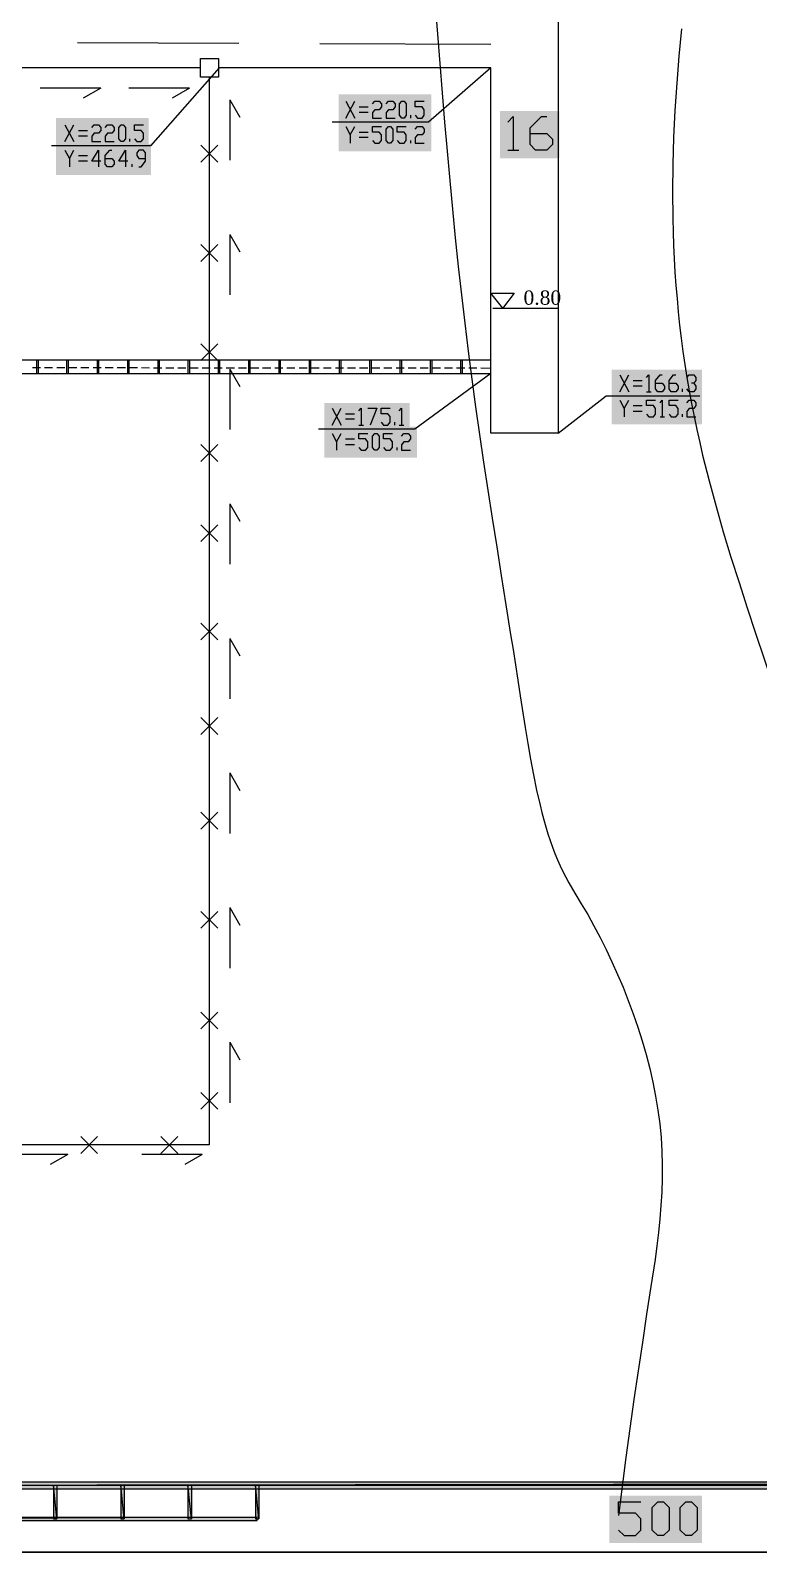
# Model space of a CAD drawing. Header units: inches. Extents: x 0 to 841, y 0 to 594.
# Drawn here: x 436.8 to 545, y 0 to 226.1 of the extents above; entities that cross this region are included whole.
import ezdxf

# ---------------------------------------------------------------- set-up
doc = ezdxf.new("R2010")
doc.units = ezdxf.units.IN
doc.header["$MEASUREMENT"] = 0
doc.layers.add('PDF_几何图形', color=7, linetype='Continuous')
doc.layers.add('PDF_文字', color=7, linetype='Continuous')
doc.layers.add('PDF_实体填充', color=7, linetype='Continuous', true_color=0xffffff)
doc.styles.add('PDF Times New Roman', font='times.ttf')

msp = doc.modelspace()

# ---------------------------------------------------------------- hatches: boundary and pattern name
at = {"layer": 'PDF_几何图形', "true_color": 0xffffff, "transparency": 33554559}
h = msp.add_hatch(color=7, dxfattribs=at)
h.paths.add_polyline_path([(25, 584.48), (25, 583.46), (831.49, 584.48)])
h.paths.add_polyline_path([(25, 583.46), (831.49, 584.48), (830.47, 583.46)])
h.paths.add_polyline_path([(831.49, 584.48), (830.47, 583.46), (831.49, 9.48)])
h.paths.add_polyline_path([(830.47, 583.46), (831.49, 9.48), (830.47, 10.5)])
h.paths.add_polyline_path([(831.49, 9.48), (830.47, 10.5), (24.49, 9.48)])
h.paths.add_polyline_path([(830.47, 10.5), (24.49, 9.48), (25.48, 10.5)])
h.paths.add_polyline_path([(24.49, 9.48), (25.48, 10.5), (24.49, 584.48)])
h.paths.add_polyline_path([(25.48, 10.5), (24.49, 584.48), (25.48, 583.46)])
h.paths.add_polyline_path([(24.49, 584.48), (25.48, 583.46), (410.49, 584.48)])
h.paths.add_polyline_path([(25.48, 583.46), (410.49, 584.48), (410.49, 583.46)])
h = msp.add_hatch(color=7, dxfattribs=at)
h.paths.add_polyline_path([(440.25, 5), (440.73, 5), (440.25, 9.99)])
h.paths.add_polyline_path([(440.73, 5), (440.25, 9.99), (440.73, 9.99)])
h = msp.add_hatch(color=7, dxfattribs=at)
h.paths.add_polyline_path([(450.24, 5), (450.74, 5), (450.24, 9.99)])
h.paths.add_polyline_path([(450.74, 5), (450.24, 9.99), (450.74, 9.99)])
h = msp.add_hatch(color=7, dxfattribs=at)
h.paths.add_polyline_path([(460.23, 5), (460.73, 5), (460.23, 9.99)])
h.paths.add_polyline_path([(460.73, 5), (460.23, 9.99), (460.73, 9.99)])
h = msp.add_hatch(color=7, dxfattribs=at)
h.paths.add_polyline_path([(470.24, 5), (470.73, 5), (470.24, 9.99)])
h.paths.add_polyline_path([(470.73, 5), (470.24, 9.99), (470.73, 9.99)])
h = msp.add_hatch(color=7, dxfattribs=at)
h.paths.add_polyline_path([(470.49, 4.74), (470.49, 5.25), (370.48, 4.74)])
h.paths.add_polyline_path([(470.49, 5.25), (370.48, 4.74), (370.48, 5.25)])
h = msp.add_hatch(color=7, dxfattribs=at)
h.paths.add_polyline_path([(840.89, 0.08), (0.08, 0.08), (840.97, 0)])
h.paths.add_polyline_path([(0.08, 0.08), (840.97, 0), (0, 0)])
at = {"layer": 'PDF_实体填充', "transparency": 33554559}
for points in [[(482.6, 211.67), (496.36, 211.67), (496.36, 216.61), (482.6, 216.61)], [(440.62, 208.49), (454.38, 208.49), (454.38, 213.08), (440.62, 213.08)], [(482.6, 208.14), (496.36, 208.14), (496.36, 212.72), (482.6, 212.72)], [(506.59, 207.08), (515.41, 207.08), (515.41, 214.14), (506.59, 214.14)], [(440.62, 204.61), (454.73, 204.61), (454.73, 209.2), (440.62, 209.2)], [(523.17, 171.1), (536.57, 171.1), (536.57, 175.68), (523.17, 175.68)], [(523.17, 167.57), (536.57, 167.57), (536.57, 172.16), (523.17, 172.16)], [(480.48, 166.16), (493.18, 166.16), (493.18, 170.74), (480.48, 170.74)], [(480.48, 162.63), (494.24, 162.63), (494.24, 167.22), (480.48, 167.22)], [(522.82, 1.41), (536.57, 1.41), (536.57, 8.47), (522.82, 8.47)]]:
    msp.add_hatch(color=7, dxfattribs=at).paths.add_polyline_path(points, flags=16)

# ---------------------------------------------------------------- linework, layer by layer
at = {"layer": 'PDF_几何图形'}
for p, q in [((515.22, 242.8), (515.22, 166.29)), ((467.8, 224.16), (443.8, 224.26)), ((505.23, 224.01), (479.81, 224.11)), ((462.09, 220.51), (430.45, 220.51)), ((464.84, 220.51), (454.66, 208.94)), ((505.23, 220.51), (464.84, 220.51)), ((505.23, 220.51), (495.98, 212.45)), ((505.23, 166.29), (505.23, 220.51)), ((447.27, 217.51), (438.28, 217.51)), ((447.27, 217.51), (444.67, 216.01)), ((460.46, 217.51), (451.46, 217.51)), ((460.46, 217.51), (457.86, 216.01)), ((466.45, 215.79), (466.45, 206.8)), ((466.45, 215.79), (467.95, 213.19)), ((483.66, 213.06), (484.99, 215.56)), ((483.66, 215.56), (484.99, 213.06)), ((485.67, 214.74), (487, 214.74)), ((487, 213.91), (485.67, 213.91)), ((493.33, 213.06), (493.33, 213.49)), ((441.94, 209.57), (443.27, 212.07)), ((441.94, 212.07), (443.27, 209.57)), ((443.95, 211.24), (445.28, 211.24)), ((445.28, 210.4), (443.95, 210.4)), ((495.98, 212.45), (481.67, 212.45)), ((484.34, 210.57), (484.99, 211.81)), ((485.67, 210.99), (487, 210.99)), ((454.66, 208.94), (439.95, 208.94)), ((442.62, 207.07), (443.27, 208.32)), ((451.61, 209.57), (451.61, 209.99)), ((487, 210.16), (485.67, 210.16)), ((493.33, 209.32), (493.33, 209.74)), ((507.72, 208.28), (509.38, 208.28)), ((443.95, 207.5), (445.28, 207.5)), ((445.28, 206.65), (443.95, 206.65)), ((451.95, 205.82), (451.95, 206.23)), ((466.45, 195.79), (466.45, 186.8)), ((466.45, 195.79), (467.95, 193.19)), ((466.45, 195.79), (466.45, 186.8)), ((466.45, 195.79), (467.95, 193.19)), ((505.18, 187.07), (506.96, 184.85)), ((505.35, 187.07), (508.66, 187.07)), ((508.66, 187.07), (506.96, 184.76)), ((505.52, 184.85), (515.2, 184.85)), ((505.23, 177.12), (385.91, 177.12)), ((437.75, 177.14), (437.75, 175.13)), ((437.98, 177.14), (437.98, 175.13)), ((442.19, 177.14), (442.19, 175.13)), ((442.43, 177.14), (442.43, 175.13)), ((446.72, 177.14), (446.72, 175.13)), ((446.96, 177.14), (446.96, 175.13)), ((451.23, 177.14), (451.23, 175.13)), ((451.44, 177.14), (451.44, 175.13)), ((455.76, 177.14), (455.76, 175.13)), ((455.97, 177.14), (455.97, 175.13)), ((460.21, 177.14), (460.21, 175.13)), ((460.44, 177.14), (460.44, 175.13)), ((464.71, 177.14), (464.71, 175.13)), ((464.93, 177.14), (464.93, 175.13)), ((469.2, 177.14), (469.2, 175.13)), ((469.43, 177.14), (469.43, 175.13)), ((473.71, 177.14), (473.71, 175.13)), ((473.94, 177.14), (473.94, 175.13)), ((478.22, 177.14), (478.22, 175.13)), ((478.43, 177.14), (478.43, 175.13)), ((482.71, 177.14), (482.71, 175.13)), ((482.94, 177.14), (482.94, 175.13)), ((487.21, 177.14), (487.21, 175.13)), ((487.45, 177.14), (487.45, 175.13)), ((491.72, 177.14), (491.72, 175.13)), ((491.93, 177.14), (491.93, 175.13)), ((496.21, 177.14), (496.21, 175.13)), ((496.44, 177.14), (496.44, 175.13)), ((500.72, 177.14), (500.72, 175.13)), ((500.95, 177.14), (500.95, 175.13)), ((385.91, 175.13), (505.23, 175.13)), ((437.13, 176), (438.32, 176)), ((438.93, 176), (440.12, 176)), ((440.73, 176), (441.92, 176)), ((442.53, 176), (443.72, 176)), ((444.33, 176), (445.52, 176)), ((446.13, 176), (447.32, 176)), ((447.93, 176), (449.14, 176)), ((449.73, 176), (450.93, 176)), ((451.53, 176), (452.73, 176)), ((453.33, 176), (454.53, 175.98)), ((455.13, 175.98), (456.33, 175.98)), ((456.92, 175.98), (458.13, 175.98)), ((458.72, 175.98), (459.93, 175.98)), ((460.52, 175.98), (461.73, 175.98)), ((462.32, 175.98), (463.53, 175.98)), ((464.12, 175.98), (465.33, 175.98)), ((465.92, 175.98), (467.13, 175.98)), ((466.45, 175.79), (466.45, 166.79)), ((466.45, 175.79), (467.95, 173.19)), ((467.72, 175.98), (468.93, 175.98)), ((469.52, 175.98), (470.73, 175.98)), ((471.32, 175.98), (472.52, 175.98)), ((473.12, 175.98), (474.32, 175.98)), ((474.92, 175.98), (476.12, 175.98)), ((476.72, 175.98), (477.92, 175.98)), ((478.51, 175.98), (479.72, 175.96)), ((480.34, 175.96), (481.52, 175.96)), ((482.13, 175.96), (483.32, 175.96)), ((483.93, 175.96), (485.12, 175.96)), ((485.73, 175.96), (486.92, 175.96)), ((487.53, 175.96), (488.72, 175.96)), ((489.33, 175.96), (490.52, 175.96)), ((491.13, 175.96), (492.32, 175.96)), ((492.93, 175.96), (494.11, 175.96)), ((505.23, 175.13), (493.95, 166.86)), ((494.73, 175.96), (495.93, 175.96)), ((496.53, 175.96), (497.73, 175.96)), ((498.33, 175.96), (499.53, 175.96)), ((500.13, 175.96), (501.33, 175.96)), ((501.93, 175.96), (503.13, 175.96)), ((503.72, 175.96), (505.23, 175.94)), ((524.36, 172.42), (525.7, 174.92)), ((524.36, 174.92), (525.7, 172.42)), ((526.35, 174.1), (527.68, 174.1)), ((527.68, 173.27), (526.35, 173.27)), ((528.36, 172.42), (529.02, 172.42)), ((533.7, 172.42), (533.7, 172.85)), ((481.63, 167.47), (482.96, 169.97)), ((481.63, 169.97), (482.96, 167.47)), ((515.22, 166.29), (522.35, 171.81)), ((522.35, 171.81), (536.28, 171.81)), ((525.02, 169.93), (525.7, 171.17)), ((526.35, 170.35), (527.68, 170.35)), ((483.62, 169.14), (484.95, 169.14)), ((484.95, 168.32), (483.62, 168.32)), ((485.63, 167.47), (486.28, 167.47)), ((490.96, 167.47), (490.96, 167.89)), ((491.62, 167.47), (492.29, 167.47)), ((527.68, 169.5), (526.35, 169.5)), ((530.35, 168.68), (531.03, 168.68)), ((533.7, 168.68), (533.7, 169.1)), ((493.95, 166.86), (479.62, 166.86)), ((482.28, 164.97), (482.96, 166.22)), ((483.62, 165.4), (484.95, 165.4)), ((515.22, 166.29), (505.23, 166.29)), ((484.95, 164.55), (483.62, 164.55)), ((491.28, 163.72), (491.28, 164.15)), ((466.45, 155.79), (466.45, 146.79)), ((466.45, 155.79), (467.95, 153.2)), ((466.45, 135.78), (466.45, 126.79)), ((466.45, 135.78), (467.95, 133.2)), ((466.45, 115.8), (466.45, 106.79)), ((466.45, 115.8), (467.95, 113.2)), ((466.45, 95.8), (466.45, 86.8)), ((466.45, 95.8), (467.95, 93.2)), ((466.45, 75.8), (466.45, 66.8)), ((466.45, 75.8), (467.95, 73.19)), ((442.36, 59.12), (433.37, 59.12)), ((442.36, 59.12), (439.76, 57.62)), ((462.36, 59.12), (453.37, 59.12)), ((462.36, 59.12), (459.76, 57.62))]:
    msp.add_line(p, q, dxfattribs=at)
at = {"layer": 'PDF_几何图形', "color": 1, "true_color": 0xff0000}
for p, q in [((463.4, 219.12), (463.4, 60.54)), ((464.65, 209.02), (462.15, 206.52)), ((464.65, 206.52), (462.15, 209.02)), ((464.65, 194.27), (462.15, 191.77)), ((464.65, 191.77), (462.15, 194.27)), ((464.65, 194.27), (462.15, 191.77)), ((464.65, 191.77), (462.15, 194.27)), ((464.65, 179.54), (462.15, 177.04)), ((464.65, 177.04), (462.15, 179.54)), ((464.65, 164.57), (462.15, 162.07)), ((464.65, 162.07), (462.15, 164.57)), ((464.65, 152.65), (462.15, 150.16)), ((464.65, 150.16), (462.15, 152.65)), ((464.65, 138.05), (462.15, 135.55)), ((464.65, 135.55), (462.15, 138.05)), ((464.65, 124.02), (462.15, 121.52)), ((464.65, 121.52), (462.15, 124.02)), ((464.65, 109.98), (462.15, 107.46)), ((464.65, 107.46), (462.15, 109.98)), ((464.65, 95.23), (462.15, 92.73)), ((464.65, 92.73), (462.15, 95.23)), ((464.65, 80.26), (462.15, 77.77)), ((464.65, 77.77), (462.15, 80.26)), ((464.65, 68.35), (462.15, 65.85)), ((464.65, 65.85), (462.15, 68.35)), ((444.29, 61.79), (446.79, 59.29)), ((446.79, 61.79), (444.29, 59.29)), ((456.21, 61.79), (458.7, 59.29)), ((458.7, 61.79), (456.21, 59.29)), ((463.4, 60.54), (63.42, 60.54))]:
    msp.add_line(p, q, dxfattribs=at)
at = {"layer": 'PDF_几何图形', "color": 2, "true_color": 0xffff00}
msp.add_line((25, 9.99), (636.31, 9.99), dxfattribs=at)
at = {"layer": 'PDF_几何图形', "color": 5, "true_color": 0x0000ff}
for points in [[(496.97, 229.87), (497.65, 221.15), (498.35, 212.47), (498.73, 208.13), (499.11, 203.81), (499.51, 199.54), (499.94, 195.26), (500.38, 191.01), (500.85, 186.8), (501.35, 182.6), (501.86, 178.43), (502.39, 174.31), (502.96, 170.18), (503.55, 166.07), (504.15, 161.95), (504.78, 157.8), (505.42, 153.63), (506.09, 149.39), (506.77, 145.12), (507.45, 140.78), (508.15, 136.36), (508.51, 134.11), (508.87, 131.85), (509.23, 129.56), (509.59, 127.23), (510.33, 122.53), (510.71, 120.18), (511.11, 117.83), (511.56, 115.51), (512.02, 113.22), (512.53, 111), (512.8, 109.92), (513.1, 108.84), (513.4, 107.8), (513.69, 106.76), (514.03, 105.77), (514.37, 104.78), (514.73, 103.82), (515.11, 102.91), (515.49, 102), (515.92, 101.16), (516.34, 100.33), (516.78, 99.5), (517.69, 97.94), (518.65, 96.37), (519.6, 94.76), (520.53, 93.09), (521.44, 91.36), (522.33, 89.58), (523.2, 87.76), (524.04, 85.87), (524.85, 83.97), (525.61, 82.02), (526.35, 80.03), (527.05, 78.04), (527.68, 76.01), (528.28, 73.98), (528.81, 71.92), (529.27, 69.85), (529.7, 67.8), (530.03, 65.72), (530.31, 63.67), (530.5, 61.64), (530.63, 59.61), (530.69, 57.57), (530.67, 55.56), (530.61, 53.55), (530.48, 51.56), (530.31, 49.55), (530.12, 47.56), (529.87, 45.55), (529.61, 43.54), (529, 39.5), (528.36, 35.39), (527.73, 31.22), (527.09, 27.01), (526.46, 22.73), (525.86, 18.44), (525.27, 14.12), (524.72, 9.8), (524.19, 5.5)], [(533.55, 226.31), (533.15, 222.27), (532.83, 218.23), (532.55, 214.21), (532.36, 210.18), (532.24, 206.16), (532.19, 202.14), (532.24, 198.16), (532.28, 196.15), (532.36, 194.16), (532.45, 192.19), (532.55, 190.2), (532.7, 188.21), (532.87, 186.25), (533.04, 184.28), (533.25, 182.31), (533.48, 180.36), (533.74, 178.41), (534.03, 176.47), (534.33, 174.52), (534.67, 172.57), (535.03, 170.65), (535.41, 168.72), (535.81, 166.81), (536.24, 164.89), (536.68, 162.98), (537.65, 159.17), (538.67, 155.38), (539.75, 151.62), (540.89, 147.85), (542.08, 144.08), (543.28, 140.34), (544.53, 136.57), (547.07, 129.07)]]:
    msp.add_lwpolyline(points, dxfattribs=at)
at = {"layer": 'PDF_几何图形'}
for points in [[(464.76, 219.12), (462.09, 219.12), (462.09, 221.91), (464.76, 221.91)], [(492, 213.06), (491.66, 213.49), (491.66, 215.16), (492, 215.56), (492.34, 215.56), (492.65, 215.16), (492.65, 213.49), (492.34, 213.06)], [(450.28, 209.57), (449.94, 209.99), (449.94, 211.65), (450.28, 212.07), (450.62, 212.07), (450.93, 211.65), (450.93, 209.99), (450.62, 209.57)], [(489.99, 209.32), (489.67, 209.74), (489.67, 211.41), (489.99, 211.81), (490.33, 211.81), (490.66, 211.41), (490.66, 209.74), (490.33, 209.32)], [(487.96, 163.72), (487.62, 164.15), (487.62, 165.8), (487.96, 166.22), (488.29, 166.22), (488.61, 165.8), (488.61, 164.15), (488.29, 163.72)], [(440.73, 5), (440.25, 9.99), (440.73, 9.99), (440.73, 5), (440.73, 5)], [(450.74, 5), (450.24, 9.99), (450.74, 9.99), (450.74, 5), (450.74, 5)], [(460.73, 5), (460.23, 9.99), (460.73, 9.99), (460.73, 5), (460.73, 5)], [(470.73, 5), (470.24, 9.99), (470.73, 9.99), (470.73, 5), (470.73, 5)], [(470.49, 5.25), (370.48, 4.74), (370.48, 5.25), (470.49, 5.25), (470.49, 5.25)], [(0.08, 0.08), (840.97, 0), (0, 0), (0.08, 0.08), (0.08, 0.08)]]:
    msp.add_lwpolyline(points, close=True, dxfattribs=at)
for points in [[(487.66, 215.16), (488, 215.56), (488.65, 215.56), (488.99, 215.16), (488.99, 214.74), (488.65, 214.31), (488, 214.31), (487.66, 213.91), (487.66, 213.06), (488.99, 213.06)], [(489.67, 215.16), (489.99, 215.56), (490.66, 215.56), (491, 215.16), (491, 214.74), (490.66, 214.31), (489.99, 214.31), (489.67, 213.91), (489.67, 213.06), (491, 213.06)], [(493.99, 213.49), (494.33, 213.06), (495, 213.06), (495.32, 213.49), (495.32, 214.31), (495, 214.74), (493.99, 214.74), (493.99, 215.56), (495.32, 215.56)], [(507.72, 212.45), (508.55, 213.28), (508.55, 208.28)], [(511.05, 210.78), (513.55, 210.78), (514.39, 209.95), (514.39, 209.13), (513.55, 208.28), (511.87, 208.28), (511.05, 209.13), (511.05, 211.62), (512.72, 213.28), (513.55, 213.28)], [(445.94, 211.65), (446.28, 212.07), (446.93, 212.07), (447.27, 211.65), (447.27, 211.24), (446.93, 210.82), (446.28, 210.82), (445.94, 210.4), (445.94, 209.57), (447.27, 209.57)], [(447.95, 211.65), (448.27, 212.07), (448.94, 212.07), (449.28, 211.65), (449.28, 211.24), (448.94, 210.82), (448.27, 210.82), (447.95, 210.4), (447.95, 209.57), (449.28, 209.57)], [(452.27, 209.99), (452.61, 209.57), (453.28, 209.57), (453.6, 209.99), (453.6, 210.82), (453.28, 211.24), (452.27, 211.24), (452.27, 212.07), (453.6, 212.07)], [(483.66, 211.81), (484.34, 210.57), (484.34, 209.32)], [(487.66, 209.74), (488, 209.32), (488.65, 209.32), (488.99, 209.74), (488.99, 210.57), (488.65, 210.99), (487.66, 210.99), (487.66, 211.81), (488.99, 211.81)], [(491.32, 209.74), (491.66, 209.32), (492.34, 209.32), (492.65, 209.74), (492.65, 210.57), (492.34, 210.99), (491.32, 210.99), (491.32, 211.81), (492.65, 211.81)], [(493.99, 211.41), (494.33, 211.81), (495, 211.81), (495.32, 211.41), (495.32, 210.99), (495, 210.57), (494.33, 210.57), (493.99, 210.16), (493.99, 209.32), (495.32, 209.32)], [(441.94, 208.32), (442.62, 207.07), (442.62, 205.82)], [(447.27, 206.65), (445.94, 206.65), (446.93, 208.32), (446.93, 205.82)], [(447.95, 207.07), (448.94, 207.07), (449.28, 206.65), (449.28, 206.23), (448.94, 205.82), (448.27, 205.82), (447.95, 206.23), (447.95, 207.5), (448.61, 208.32), (448.94, 208.32)], [(451.27, 206.65), (449.94, 206.65), (450.93, 208.32), (450.93, 205.82)], [(452.95, 205.82), (453.28, 205.82), (453.94, 206.65), (453.94, 207.9), (453.6, 208.32), (452.95, 208.32), (452.61, 207.9), (452.61, 207.5), (452.95, 207.07), (453.94, 207.07)], [(528.36, 174.52), (528.7, 174.92), (528.7, 172.42)], [(529.7, 173.67), (530.69, 173.67), (531.03, 173.27), (531.03, 172.85), (530.69, 172.42), (530.03, 172.42), (529.7, 172.85), (529.7, 174.1), (530.35, 174.92), (530.69, 174.92)], [(531.69, 173.67), (532.7, 173.67), (533.02, 173.27), (533.02, 172.85), (532.7, 172.42), (532.02, 172.42), (531.69, 172.85), (531.69, 174.1), (532.36, 174.92), (532.7, 174.92)], [(534.35, 174.52), (534.69, 174.92), (535.37, 174.92), (535.69, 174.52), (535.69, 174.1), (535.37, 173.67), (535.03, 173.67)], [(535.37, 173.67), (535.69, 173.27), (535.69, 172.85), (535.37, 172.42), (534.69, 172.42), (534.35, 172.85)], [(485.63, 169.57), (485.94, 169.97), (485.94, 167.47)], [(486.96, 169.97), (488.29, 169.97), (487.28, 167.47)], [(488.95, 167.89), (489.29, 167.47), (489.94, 167.47), (490.28, 167.89), (490.28, 168.72), (489.94, 169.14), (488.95, 169.14), (488.95, 169.97), (490.28, 169.97)], [(491.62, 169.57), (491.96, 169.97), (491.96, 167.47)], [(524.36, 171.17), (525.02, 169.93), (525.02, 168.68)], [(528.36, 169.1), (528.7, 168.68), (529.36, 168.68), (529.7, 169.1), (529.7, 169.93), (529.36, 170.35), (528.36, 170.35), (528.36, 171.17), (529.7, 171.17)], [(530.35, 170.75), (530.69, 171.17), (530.69, 168.68)], [(531.69, 169.1), (532.02, 168.68), (532.7, 168.68), (533.02, 169.1), (533.02, 169.93), (532.7, 170.35), (531.69, 170.35), (531.69, 171.17), (533.02, 171.17)], [(534.35, 170.75), (534.69, 171.17), (535.37, 171.17), (535.69, 170.75), (535.69, 170.35), (535.37, 169.93), (534.69, 169.93), (534.35, 169.5), (534.35, 168.68), (535.69, 168.68)], [(481.63, 166.22), (482.28, 164.97), (482.28, 163.72)], [(485.63, 164.15), (485.94, 163.72), (486.62, 163.72), (486.96, 164.15), (486.96, 164.97), (486.62, 165.4), (485.63, 165.4), (485.63, 166.22), (486.96, 166.22)], [(489.29, 164.15), (489.63, 163.72), (490.28, 163.72), (490.62, 164.15), (490.62, 164.97), (490.28, 165.4), (489.29, 165.4), (489.29, 166.22), (490.62, 166.22)], [(491.96, 165.8), (492.29, 166.22), (492.95, 166.22), (493.29, 165.8), (493.29, 165.4), (492.95, 164.97), (492.29, 164.97), (491.96, 164.55), (491.96, 163.72), (493.29, 163.72)], [(831.49, 9.48), (830.47, 10.5), (24.49, 9.48), (831.49, 9.48), (831.49, 9.48)], [(830.47, 10.5), (24.49, 9.48), (25.48, 10.5), (830.47, 10.5), (830.47, 10.5)], [(440.25, 5), (440.73, 5), (440.25, 9.99), (440.25, 5), (440.25, 5)], [(450.24, 5), (450.74, 5), (450.24, 9.99), (450.24, 5), (450.24, 5)], [(460.23, 5), (460.73, 5), (460.23, 9.99), (460.23, 5), (460.23, 5)], [(470.24, 5), (470.73, 5), (470.24, 9.99), (470.24, 5), (470.24, 5)], [(470.49, 4.74), (470.49, 5.25), (370.48, 4.74), (470.49, 4.74), (470.49, 4.74)], [(840.89, 0.08), (0.08, 0.08), (840.97, 0), (840.89, 0.08), (840.89, 0.08)]]:
    msp.add_lwpolyline(points, dxfattribs=at)
at = {"layer": 'PDF_几何图形', "color": 1, "true_color": 0xff0000}
msp.add_lwpolyline([(524.19, 3.34), (525.02, 2.52), (526.69, 2.52), (527.52, 3.34), (527.52, 5.02), (526.69, 5.84), (524.19, 5.84), (524.19, 7.51), (527.52, 7.51)], dxfattribs=at)
for points in [[(530.01, 2.52), (529.19, 3.34), (529.19, 6.67), (530.01, 7.51), (530.86, 7.51), (531.69, 6.67), (531.69, 3.34), (530.86, 2.52)], [(534.18, 2.52), (533.36, 3.34), (533.36, 6.67), (534.18, 7.51), (535.03, 7.51), (535.86, 6.67), (535.86, 3.34), (535.03, 2.52)]]:
    msp.add_lwpolyline(points, close=True, dxfattribs=at)

# ---------------------------------------------------------------- texts
at = {"layer": 'PDF_文字', "style": 'PDF Times New Roman'}
msp.add_text('0.80', height=2.116, dxfattribs=at).set_placement((510.07, 185.34))

doc.saveas('drawing.dxf')
